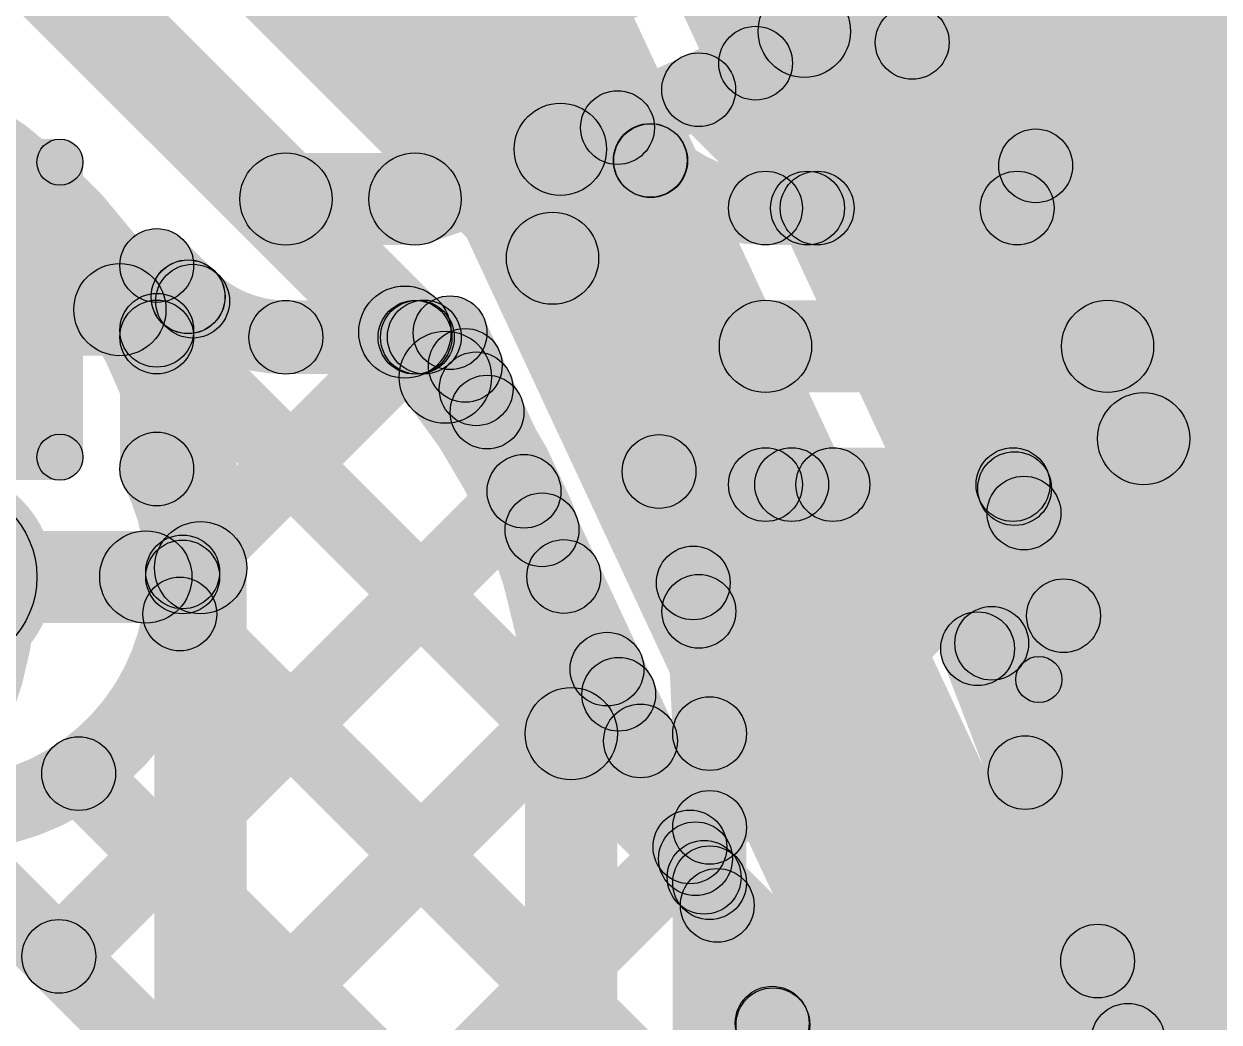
# Model space of a CAD drawing. Header units: millimetres. Extents: x -0.55 to 1.07, y -0.21 to 1.95.
# Drawn here: x 0.4296 to 0.5592, y 0.8837 to 0.992 of the extents above; entities that cross this region are included whole.
import ezdxf

# ---------------------------------------------------------------- set-up
doc = ezdxf.new("R2010")
doc.units = ezdxf.units.MM
doc.header["$MEASUREMENT"] = 0
for name, color, linetype in [('BottomLayer', 5, 'Continuous'), ('BottomOverlay', 54, 'Continuous'), ('BottomPaste', 16, 'Continuous'), ('BottomSolder', 6, 'Continuous'), ('TopLayer', 1, 'Continuous'), ('TopOverlay', 2, 'Continuous'), ('TopPaste', 8, 'Continuous'), ('TopSolder', 216, 'Continuous')]:
    doc.layers.add(name, color=color, linetype=linetype)

# ---------------------------------------------------------------- blocks, each defined once
blk = doc.blocks.new('S______B______13')
at = {"layer": 'TopLayer'}
for points in [[(-0.045, -0.0175), (-0.045, 0.0175), (-0.015, 0.0175), (-0.015, -0.0175)], [(0.015, -0.0175), (0.015, 0.0175), (0.045, 0.0175), (0.045, -0.0175)]]:
    blk.add_hatch(color=1, dxfattribs=at).paths.add_polyline_path(points)
at = {"layer": 'TopOverlay'}
h = blk.add_hatch(color=2, dxfattribs=at)
edge = h.paths.add_edge_path()
edge.add_arc((-0.05, 0.022), 0.0025, 0, 360)
h = blk.add_hatch(color=2, dxfattribs=at)
edge = h.paths.add_edge_path()
edge.add_arc((-0.05, 0.022), 0.0025, 0, 360)
for points in [[(-0.05, 0.0195), (-0.05, 0.0245), (0.05, 0.0245), (0.05, 0.0195)], [(-0.0525, 0.022), (-0.0475, 0.022), (-0.0475, -0.022), (-0.0525, -0.022)], [(0.0475, 0.022), (0.0525, 0.022), (0.0525, -0.022), (0.0475, -0.022)], [(-0.05, -0.0245), (-0.05, -0.0195), (0.05, -0.0195), (0.05, -0.0245)]]:
    blk.add_hatch(color=2, dxfattribs=at).paths.add_polyline_path(points)
h = blk.add_hatch(color=2, dxfattribs=at)
edge = h.paths.add_edge_path()
edge.add_arc((0.05, 0.022), 0.0025, 0, 360)
h = blk.add_hatch(color=2, dxfattribs=at)
edge = h.paths.add_edge_path()
edge.add_arc((0.05, 0.022), 0.0025, 0, 360)
h = blk.add_hatch(color=2, dxfattribs=at)
edge = h.paths.add_edge_path()
edge.add_arc((-0.05, -0.022), 0.0025, 0, 360)
h = blk.add_hatch(color=2, dxfattribs=at)
edge = h.paths.add_edge_path()
edge.add_arc((-0.05, -0.022), 0.0025, 0, 360)
h = blk.add_hatch(color=2, dxfattribs=at)
edge = h.paths.add_edge_path()
edge.add_arc((0.05, -0.022), 0.0025, 0, 360)
h = blk.add_hatch(color=2, dxfattribs=at)
edge = h.paths.add_edge_path()
edge.add_arc((0.05, -0.022), 0.0025, 0, 360)
at = {"layer": 'TopPaste'}
for points in [[(-0.045, -0.0175), (-0.045, 0.0175), (-0.015, 0.0175), (-0.015, -0.0175)], [(0.015, -0.0175), (0.015, 0.0175), (0.045, 0.0175), (0.045, -0.0175)]]:
    blk.add_hatch(color=8, dxfattribs=at).paths.add_polyline_path(points)
at = {"layer": 'TopSolder'}
for points in [[(-0.049, -0.0215), (-0.049, 0.0215), (-0.011, 0.0215), (-0.011, -0.0215)], [(0.011, -0.0215), (0.011, 0.0215), (0.049, 0.0215), (0.049, -0.0215)]]:
    blk.add_hatch(color=216, dxfattribs=at).paths.add_polyline_path(points)
at = {"layer": 'TopOverlay'}
for centre in [(-0.05, 0.022), (-0.05, 0.022), (0.05, 0.022), (0.05, 0.022), (-0.05, -0.022), (-0.05, -0.022), (0.05, -0.022), (0.05, -0.022)]:
    blk.add_circle(centre, 0.0025, dxfattribs=at)
blk = doc.blocks.new('48_SMD_M______B_15')
at = {"layer": 'BottomLayer'}
for points in [[(-0.1063, 0.1063), (0.1063, 0.1063), (0.1063, -0.1063), (-0.1063, -0.1063)], [(0.11929, 0.03642), (0.1378, 0.03642), (0.1378, 0.02264), (0.11929, 0.02264)], [(0.11929, 0.01673), (0.1378, 0.01673), (0.1378, 0.00295), (0.11929, 0.00295)], [(0.11929, -0.00295), (0.1378, -0.00295), (0.1378, -0.01673), (0.11929, -0.01673)], [(0.11929, -0.02264), (0.1378, -0.02264), (0.1378, -0.03642), (0.11929, -0.03642)], [(0.11929, -0.04232), (0.1378, -0.04232), (0.1378, -0.0561), (0.11929, -0.0561)], [(0.11929, -0.06201), (0.1378, -0.06201), (0.1378, -0.07579), (0.11929, -0.07579)], [(0.11929, -0.08169), (0.1378, -0.08169), (0.1378, -0.09547), (0.11929, -0.09547)]]:
    blk.add_hatch(color=5, dxfattribs=at).paths.add_polyline_path(points)
at = {"layer": 'BottomPaste'}
for points in [[(0.11929, 0.03642), (0.1378, 0.03642), (0.1378, 0.02264), (0.11929, 0.02264)], [(0.11929, 0.01673), (0.1378, 0.01673), (0.1378, 0.00295), (0.11929, 0.00295)], [(0.11929, -0.00295), (0.1378, -0.00295), (0.1378, -0.01673), (0.11929, -0.01673)], [(0.11929, -0.02264), (0.1378, -0.02264), (0.1378, -0.03642), (0.11929, -0.03642)], [(0.11929, -0.04232), (0.1378, -0.04232), (0.1378, -0.0561), (0.11929, -0.0561)], [(0.11929, -0.06201), (0.1378, -0.06201), (0.1378, -0.07579), (0.11929, -0.07579)], [(0.11929, -0.08169), (0.1378, -0.08169), (0.1378, -0.09547), (0.11929, -0.09547)]]:
    blk.add_hatch(color=16, dxfattribs=at).paths.add_polyline_path(points)
at = {"layer": 'BottomSolder'}
for points in [[(-0.1103, 0.1103), (0.1103, 0.1103), (0.1103, -0.1103), (-0.1103, -0.1103)], [(0.11529, 0.0601), (0.1418, 0.0601), (0.1418, 0.03832), (0.11529, 0.03832)], [(0.11529, 0.04042), (0.1418, 0.04042), (0.1418, 0.01864), (0.11529, 0.01864)], [(0.11529, 0.02073), (0.1418, 0.02073), (0.1418, -0.00105), (0.11529, -0.00105)], [(0.11529, 0.00105), (0.1418, 0.00105), (0.1418, -0.02073), (0.11529, -0.02073)], [(0.11529, -0.01864), (0.1418, -0.01864), (0.1418, -0.04042), (0.11529, -0.04042)], [(0.11529, -0.03832), (0.1418, -0.03832), (0.1418, -0.0601), (0.11529, -0.0601)], [(0.11529, -0.05801), (0.1418, -0.05801), (0.1418, -0.07979), (0.11529, -0.07979)], [(0.11529, -0.07769), (0.1418, -0.07769), (0.1418, -0.09947), (0.11529, -0.09947)]]:
    blk.add_hatch(color=6, dxfattribs=at).paths.add_polyline_path(points)
blk = doc.blocks.new('C__0402_B_72')
at = {"layer": 'BottomLayer'}
for points in [[(-0.0095, 0.0125), (-0.0095, -0.0125), (-0.0275, -0.0125), (-0.0275, 0.0125)], [(0.0275, 0.0125), (0.0275, -0.0125), (0.0095, -0.0125), (0.0095, 0.0125)]]:
    blk.add_hatch(color=5, dxfattribs=at).paths.add_polyline_path(points)
at = {"layer": 'BottomOverlay'}
h = blk.add_hatch(color=54, dxfattribs=at)
edge = h.paths.add_edge_path()
edge.add_arc((-0.031, 0.016), 0.0025, 0, 360)
h = blk.add_hatch(color=54, dxfattribs=at)
edge = h.paths.add_edge_path()
edge.add_arc((-0.031, 0.016), 0.0025, 0, 360)
for points in [[(-0.011, 0.0185), (-0.011, 0.0135), (-0.031, 0.0135), (-0.031, 0.0185)], [(0.031, 0.0185), (0.031, 0.0135), (0.011, 0.0135), (0.011, 0.0185)], [(-0.0335, 0.016), (-0.0285, 0.016), (-0.0285, -0.016), (-0.0335, -0.016)], [(0.0285, 0.016), (0.0335, 0.016), (0.0335, -0.016), (0.0285, -0.016)], [(-0.011, -0.0135), (-0.011, -0.0185), (-0.031, -0.0185), (-0.031, -0.0135)], [(0.031, -0.0135), (0.031, -0.0185), (0.011, -0.0185), (0.011, -0.0135)]]:
    blk.add_hatch(color=54, dxfattribs=at).paths.add_polyline_path(points)
h = blk.add_hatch(color=54, dxfattribs=at)
edge = h.paths.add_edge_path()
edge.add_arc((-0.011, 0.016), 0.0025, 0, 360)
h = blk.add_hatch(color=54, dxfattribs=at)
edge = h.paths.add_edge_path()
edge.add_arc((0.011, 0.016), 0.0025, 0, 360)
h = blk.add_hatch(color=54, dxfattribs=at)
edge = h.paths.add_edge_path()
edge.add_arc((0.031, 0.016), 0.0025, 0, 360)
h = blk.add_hatch(color=54, dxfattribs=at)
edge = h.paths.add_edge_path()
edge.add_arc((0.031, 0.016), 0.0025, 0, 360)
h = blk.add_hatch(color=54, dxfattribs=at)
edge = h.paths.add_edge_path()
edge.add_arc((-0.031, -0.016), 0.0025, 0, 360)
h = blk.add_hatch(color=54, dxfattribs=at)
edge = h.paths.add_edge_path()
edge.add_arc((-0.031, -0.016), 0.0025, 0, 360)
h = blk.add_hatch(color=54, dxfattribs=at)
edge = h.paths.add_edge_path()
edge.add_arc((-0.011, -0.016), 0.0025, 0, 360)
h = blk.add_hatch(color=54, dxfattribs=at)
edge = h.paths.add_edge_path()
edge.add_arc((0.011, -0.016), 0.0025, 0, 360)
h = blk.add_hatch(color=54, dxfattribs=at)
edge = h.paths.add_edge_path()
edge.add_arc((0.031, -0.016), 0.0025, 0, 360)
h = blk.add_hatch(color=54, dxfattribs=at)
edge = h.paths.add_edge_path()
edge.add_arc((0.031, -0.016), 0.0025, 0, 360)
at = {"layer": 'BottomPaste'}
for points in [[(-0.0095, 0.0125), (-0.0095, -0.0125), (-0.0275, -0.0125), (-0.0275, 0.0125)], [(0.0275, 0.0125), (0.0275, -0.0125), (0.0095, -0.0125), (0.0095, 0.0125)]]:
    blk.add_hatch(color=16, dxfattribs=at).paths.add_polyline_path(points)
at = {"layer": 'BottomSolder'}
for points in [[(-0.00714, 0.01486), (-0.00714, -0.01486), (-0.02986, -0.01486), (-0.02986, 0.01486)], [(0.02986, 0.01486), (0.02986, -0.01486), (0.00714, -0.01486), (0.00714, 0.01486)]]:
    blk.add_hatch(color=6, dxfattribs=at).paths.add_polyline_path(points)
at = {"layer": 'BottomOverlay'}
for centre in [(-0.031, 0.016), (-0.031, 0.016), (-0.011, 0.016), (0.011, 0.016), (0.031, 0.016), (0.031, 0.016), (-0.031, -0.016), (-0.031, -0.016), (-0.011, -0.016), (0.011, -0.016), (0.031, -0.016), (0.031, -0.016)]:
    blk.add_circle(centre, 0.0025, dxfattribs=at)

msp = doc.modelspace()

# ---------------------------------------------------------------- hatches: boundary and pattern name
at = {"layer": 'BottomLayer'}
for points in [[(0.41665, 1.00728), (0.42372, 1.01435), (0.46154, 0.97654), (0.45446, 0.96946)], [(0.47362, 0.96827), (0.47038, 0.97773), (0.48614, 0.98313), (0.48938, 0.97367)], [(0.458, 0.968), (0.458, 0.978), (0.472, 0.978), (0.472, 0.968)], [(0.44117, 0.96296), (0.44683, 0.96862), (0.45022, 0.96523), (0.44456, 0.95957)], [(0.421, 0.956), (0.421, 0.966), (0.44, 0.966), (0.44, 0.956)], [(0.448, 0.94371), (0.44, 0.94371), (0.44, 0.96579), (0.448, 0.96579)], [(0.44683, 0.9552), (0.44117, 0.96086), (0.44506, 0.96475), (0.45072, 0.95909)], [(0.44117, 0.95594), (0.44683, 0.96159), (0.50618, 0.90225), (0.50052, 0.89659)], [(0.458, 0.954), (0.458, 0.962), (0.472, 0.962), (0.472, 0.954)], [(0.44963, 0.92972), (0.44398, 0.93538), (0.46943, 0.96083), (0.47508, 0.95517)], [(0.47019, 0.95521), (0.47584, 0.96086), (0.48146, 0.95524), (0.47581, 0.94959)], [(0.47218, 0.9568), (0.47943, 0.96018), (0.48107, 0.95665), (0.47382, 0.95326)], [(0.47218, 0.9568), (0.47943, 0.96018), (0.48939, 0.9388), (0.48214, 0.93542)], [(0.47619, 0.9482), (0.48344, 0.95158), (0.48939, 0.9388), (0.48214, 0.93542)], [(0.4362, 0.88801), (0.43055, 0.89367), (0.48099, 0.94411), (0.48665, 0.93846)], [(0.48214, 0.93542), (0.48939, 0.9388), (0.49176, 0.93374), (0.48451, 0.93036)], [(0.421, 0.927), (0.421, 0.937), (0.44281, 0.937), (0.44281, 0.927)], [(0.48451, 0.93036), (0.49176, 0.93374), (0.49771, 0.92096), (0.49046, 0.91758)], [(0.48451, 0.93036), (0.49176, 0.93374), (0.50008, 0.9159), (0.49283, 0.91252)], [(0.44367, 0.92515), (0.44932, 0.93081), (0.51989, 0.86024), (0.51424, 0.85459)], [(0.45036, 0.87388), (0.4447, 0.87954), (0.48999, 0.92482), (0.49565, 0.91917)], [(0.49283, 0.91252), (0.50008, 0.9159), (0.50603, 0.90312), (0.49878, 0.89974)], [(0.49283, 0.91252), (0.50008, 0.9159), (0.50603, 0.90312), (0.49878, 0.89974)], [(0.4327, 0.90784), (0.43836, 0.91349), (0.49327, 0.85858), (0.48761, 0.85293)], [(0.415, 0.90356), (0.42066, 0.90921), (0.44902, 0.88085), (0.44336, 0.8752)], [(0.46667, 0.86191), (0.46102, 0.86757), (0.49898, 0.90554), (0.50464, 0.89988)], [(0.49878, 0.89974), (0.50603, 0.90312), (0.5084, 0.89806), (0.50114, 0.89468)], [(0.50114, 0.89468), (0.5084, 0.89806), (0.51435, 0.88528), (0.5071, 0.8819)], [(0.50114, 0.89468), (0.5084, 0.89806), (0.52267, 0.86744), (0.51542, 0.86406)], [(0.48713, 0.85408), (0.48148, 0.85974), (0.50798, 0.88625), (0.51364, 0.88059)]]:
    msp.add_hatch(color=5, dxfattribs=at).paths.add_polyline_path(points)
h = msp.add_hatch(color=5, dxfattribs=at)
edge = h.paths.add_edge_path()
edge.add_arc((0.48776, 0.9784), 0.005, 0, 360)
h = msp.add_hatch(color=5, dxfattribs=at)
edge = h.paths.add_edge_path()
edge.add_arc((0.458, 0.973), 0.005, 0, 360)
h = msp.add_hatch(color=5, dxfattribs=at)
edge = h.paths.add_edge_path()
edge.add_arc((0.458, 0.973), 0.005, 0, 360)
h = msp.add_hatch(color=5, dxfattribs=at)
edge = h.paths.add_edge_path()
edge.add_arc((0.472, 0.973), 0.005, 0, 360)
h = msp.add_hatch(color=5, dxfattribs=at)
edge = h.paths.add_edge_path()
edge.add_arc((0.472, 0.973), 0.005, 0, 360)
h = msp.add_hatch(color=5, dxfattribs=at)
edge = h.paths.add_edge_path()
edge.add_arc((0.444, 0.96579), 0.004, 0, 360)
h = msp.add_hatch(color=5, dxfattribs=at)
edge = h.paths.add_edge_path()
edge.add_arc((0.444, 0.96579), 0.004, 0, 360)
h = msp.add_hatch(color=5, dxfattribs=at)
edge = h.paths.add_edge_path()
edge.add_arc((0.44, 0.961), 0.005, 0, 360)
h = msp.add_hatch(color=5, dxfattribs=at)
edge = h.paths.add_edge_path()
edge.add_arc((0.44739, 0.9624), 0.004, 0, 360)
h = msp.add_hatch(color=5, dxfattribs=at)
edge = h.paths.add_edge_path()
edge.add_arc((0.44739, 0.96239), 0.004, 0, 360)
h = msp.add_hatch(color=5, dxfattribs=at)
edge = h.paths.add_edge_path()
edge.add_arc((0.4474, 0.96239), 0.004, 0, 360)
h = msp.add_hatch(color=5, dxfattribs=at)
edge = h.paths.add_edge_path()
edge.add_arc((0.44789, 0.96192), 0.004, 0, 360)
h = msp.add_hatch(color=5, dxfattribs=at)
edge = h.paths.add_edge_path()
edge.add_arc((0.444, 0.95876), 0.004, 0, 360)
h = msp.add_hatch(color=5, dxfattribs=at)
edge = h.paths.add_edge_path()
edge.add_arc((0.444, 0.95803), 0.004, 0, 360)
h = msp.add_hatch(color=5, dxfattribs=at)
edge = h.paths.add_edge_path()
edge.add_arc((0.458, 0.958), 0.004, 0, 360)
h = msp.add_hatch(color=5, dxfattribs=at)
edge = h.paths.add_edge_path()
edge.add_arc((0.458, 0.958), 0.004, 0, 360)
h = msp.add_hatch(color=5, dxfattribs=at)
edge = h.paths.add_edge_path()
edge.add_arc((0.458, 0.958), 0.004, 0, 360)
h = msp.add_hatch(color=5, dxfattribs=at)
edge = h.paths.add_edge_path()
edge.add_arc((0.472, 0.958), 0.004, 0, 360)
h = msp.add_hatch(color=5, dxfattribs=at)
edge = h.paths.add_edge_path()
edge.add_arc((0.472, 0.958), 0.004, 0, 360)
h = msp.add_hatch(color=5, dxfattribs=at)
edge = h.paths.add_edge_path()
edge.add_arc((0.472, 0.958), 0.004, 0, 360)
h = msp.add_hatch(color=5, dxfattribs=at)
edge = h.paths.add_edge_path()
edge.add_arc((0.47226, 0.958), 0.004, 0, 360)
h = msp.add_hatch(color=5, dxfattribs=at)
edge = h.paths.add_edge_path()
edge.add_arc((0.47301, 0.95803), 0.004, 0, 360)
h = msp.add_hatch(color=5, dxfattribs=at)
edge = h.paths.add_edge_path()
edge.add_arc((0.4758, 0.95849), 0.004, 0, 360)
h = msp.add_hatch(color=5, dxfattribs=at)
edge = h.paths.add_edge_path()
edge.add_arc((0.4758, 0.95849), 0.004, 0, 360)
h = msp.add_hatch(color=5, dxfattribs=at)
edge = h.paths.add_edge_path()
edge.add_arc((0.4758, 0.95849), 0.004, 0, 360)
h = msp.add_hatch(color=5, dxfattribs=at)
edge = h.paths.add_edge_path()
edge.add_arc((0.4758, 0.95849), 0.004, 0, 360)
h = msp.add_hatch(color=5, dxfattribs=at)
edge = h.paths.add_edge_path()
edge.add_arc((0.47745, 0.95495), 0.004, 0, 360)
h = msp.add_hatch(color=5, dxfattribs=at)
edge = h.paths.add_edge_path()
edge.add_arc((0.47863, 0.95241), 0.004, 0, 360)
h = msp.add_hatch(color=5, dxfattribs=at)
edge = h.paths.add_edge_path()
edge.add_arc((0.47981, 0.94989), 0.004, 0, 360)
h = msp.add_hatch(color=5, dxfattribs=at)
edge = h.paths.add_edge_path()
edge.add_arc((0.444, 0.94371), 0.004, 0, 360)
h = msp.add_hatch(color=5, dxfattribs=at)
edge = h.paths.add_edge_path()
edge.add_arc((0.444, 0.94371), 0.004, 0, 360)
h = msp.add_hatch(color=5, dxfattribs=at)
edge = h.paths.add_edge_path()
edge.add_arc((0.48382, 0.94129), 0.004, 0, 360)
h = msp.add_hatch(color=5, dxfattribs=at)
edge = h.paths.add_edge_path()
edge.add_arc((0.421, 0.932), 0.01181, 0, 360)
h = msp.add_hatch(color=5, dxfattribs=at)
edge = h.paths.add_edge_path()
edge.add_arc((0.48577, 0.93711), 0.004, 0, 360)
h = msp.add_hatch(color=5, dxfattribs=at)
edge = h.paths.add_edge_path()
edge.add_arc((0.48577, 0.93711), 0.004, 0, 360)
h = msp.add_hatch(color=5, dxfattribs=at)
edge = h.paths.add_edge_path()
edge.add_arc((0.48577, 0.93711), 0.004, 0, 360)
h = msp.add_hatch(color=5, dxfattribs=at)
edge = h.paths.add_edge_path()
edge.add_arc((0.44281, 0.932), 0.005, 0, 360)
h = msp.add_hatch(color=5, dxfattribs=at)
edge = h.paths.add_edge_path()
edge.add_arc((0.44681, 0.93255), 0.004, 0, 360)
h = msp.add_hatch(color=5, dxfattribs=at)
edge = h.paths.add_edge_path()
edge.add_arc((0.44681, 0.932), 0.004, 0, 360)
h = msp.add_hatch(color=5, dxfattribs=at)
edge = h.paths.add_edge_path()
edge.add_arc((0.44681, 0.932), 0.004, 0, 360)
h = msp.add_hatch(color=5, dxfattribs=at)
edge = h.paths.add_edge_path()
edge.add_arc((0.48813, 0.93205), 0.004, 0, 360)
h = msp.add_hatch(color=5, dxfattribs=at)
edge = h.paths.add_edge_path()
edge.add_arc((0.48813, 0.93205), 0.004, 0, 360)
h = msp.add_hatch(color=5, dxfattribs=at)
edge = h.paths.add_edge_path()
edge.add_arc((0.48813, 0.93205), 0.004, 0, 360)
h = msp.add_hatch(color=5, dxfattribs=at)
edge = h.paths.add_edge_path()
edge.add_arc((0.4465, 0.92798), 0.004, 0, 360)
h = msp.add_hatch(color=5, dxfattribs=at)
edge = h.paths.add_edge_path()
edge.add_arc((0.49282, 0.922), 0.004, 0, 360)
h = msp.add_hatch(color=5, dxfattribs=at)
edge = h.paths.add_edge_path()
edge.add_arc((0.49409, 0.91927), 0.004, 0, 360)
h = msp.add_hatch(color=5, dxfattribs=at)
edge = h.paths.add_edge_path()
edge.add_arc((0.49645, 0.91421), 0.004, 0, 360)
h = msp.add_hatch(color=5, dxfattribs=at)
edge = h.paths.add_edge_path()
edge.add_arc((0.49645, 0.91421), 0.004, 0, 360)
h = msp.add_hatch(color=5, dxfattribs=at)
edge = h.paths.add_edge_path()
edge.add_arc((0.49645, 0.91421), 0.004, 0, 360)
h = msp.add_hatch(color=5, dxfattribs=at)
edge = h.paths.add_edge_path()
edge.add_arc((0.43553, 0.91067), 0.004, 0, 360)
h = msp.add_hatch(color=5, dxfattribs=at)
edge = h.paths.add_edge_path()
edge.add_arc((0.50181, 0.90271), 0.004, 0, 360)
h = msp.add_hatch(color=5, dxfattribs=at)
edge = h.paths.add_edge_path()
edge.add_arc((0.50241, 0.90143), 0.004, 0, 360)
h = msp.add_hatch(color=5, dxfattribs=at)
edge = h.paths.add_edge_path()
edge.add_arc((0.50241, 0.90143), 0.004, 0, 360)
h = msp.add_hatch(color=5, dxfattribs=at)
edge = h.paths.add_edge_path()
edge.add_arc((0.50241, 0.90143), 0.004, 0, 360)
h = msp.add_hatch(color=5, dxfattribs=at)
edge = h.paths.add_edge_path()
edge.add_arc((0.50335, 0.89942), 0.004, 0, 360)
h = msp.add_hatch(color=5, dxfattribs=at)
edge = h.paths.add_edge_path()
edge.add_arc((0.50477, 0.89637), 0.004, 0, 360)
h = msp.add_hatch(color=5, dxfattribs=at)
edge = h.paths.add_edge_path()
edge.add_arc((0.50477, 0.89637), 0.004, 0, 360)
h = msp.add_hatch(color=5, dxfattribs=at)
edge = h.paths.add_edge_path()
edge.add_arc((0.50477, 0.89637), 0.004, 0, 360)
h = msp.add_hatch(color=5, dxfattribs=at)
edge = h.paths.add_edge_path()
edge.add_arc((0.43338, 0.89084), 0.004, 0, 360)
h = msp.add_hatch(color=5, dxfattribs=at)
edge = h.paths.add_edge_path()
edge.add_arc((0.51073, 0.88359), 0.004, 0, 360)
h = msp.add_hatch(color=5, dxfattribs=at)
edge = h.paths.add_edge_path()
edge.add_arc((0.51081, 0.88342), 0.004, 0, 360)
at = {"layer": 'TopLayer'}
for points in [[(0.16296, 1.28346), (0.17003, 1.29054), (0.49045, 0.97012), (0.48338, 0.96305)], [(0.54095, 0.97041), (0.53363, 0.97363), (0.56656, 1.04872), (0.57389, 1.0455)], [(0.55167, 0.95501), (0.54251, 0.95903), (0.58066, 1.04601), (0.58982, 1.04199)], [(0.39092, 1.03146), (0.39799, 1.03854), (0.47443, 0.96209), (0.46736, 0.95502)], [(0.49191, 0.99084), (0.53531, 1.01107), (0.5227, 1.03812), (0.4793, 1.01788)], [(0.51739, 0.96919), (0.51173, 0.97485), (0.55222, 1.01534), (0.55788, 1.00968)], [(0.51921, 0.99119), (0.50921, 0.99119), (0.50921, 1.013), (0.51921, 1.013)], [(0.52308, 0.98716), (0.52874, 0.99282), (0.54213, 0.97943), (0.53647, 0.97377)], [(0.49565, 0.97713), (0.49227, 0.98438), (0.50724, 0.99136), (0.51062, 0.98411)], [(0.49993, 0.98203), (0.50559, 0.98769), (0.51843, 0.97485), (0.51277, 0.96919)], [(0.49113, 0.97793), (0.49678, 0.98358), (0.50034, 0.98002), (0.49469, 0.97437)], [(0.51, 0.96802), (0.51, 0.97602), (0.53729, 0.97602), (0.53729, 0.96802)], [(0.51, 0.95202), (0.51, 0.96202), (0.54709, 0.96202), (0.54709, 0.95202)], [(0.54243, 0.9552), (0.55175, 0.95884), (0.55566, 0.94882), (0.54634, 0.94518)], [(0.54633, 0.9452), (0.55567, 0.9488), (0.57087, 0.90929), (0.56153, 0.9057)], [(0.505, 0.92852), (0.49934, 0.93418), (0.51001, 0.94485), (0.51567, 0.93919)], [(0.51, 0.93802), (0.51, 0.94602), (0.53684, 0.94602), (0.53684, 0.93802)], [(0.51448, 0.93919), (0.52014, 0.94485), (0.53736, 0.92763), (0.5317, 0.92197)], [(0.53328, 0.94015), (0.54074, 0.94303), (0.54605, 0.92922), (0.53859, 0.92635)], [(0.50677, 0.902), (0.50111, 0.90766), (0.53521, 0.94176), (0.54086, 0.9361)], [(0.45375, 0.78585), (0.44375, 0.78585), (0.44375, 0.933), (0.45375, 0.933)], [(0.49995, 0.92544), (0.50561, 0.9311), (0.55214, 0.88457), (0.54648, 0.87891)], [(0.53444, 0.92048), (0.53157, 0.92795), (0.54089, 0.93152), (0.54375, 0.92405)], [(0.52927, 0.92278), (0.53674, 0.92565), (0.55645, 0.8743), (0.54898, 0.87143)], [(0.49394, 0.78406), (0.48394, 0.78406), (0.48394, 0.915), (0.49394, 0.915)], [(0.50794, 0.78406), (0.49994, 0.78406), (0.49994, 0.915), (0.50794, 0.915)], [(0.50677, 0.87372), (0.50111, 0.87938), (0.53533, 0.9136), (0.54099, 0.90794)], [(0.50111, 0.896), (0.50677, 0.90165), (0.54073, 0.86769), (0.53507, 0.86203)], [(0.50677, 0.84544), (0.50111, 0.85109), (0.54318, 0.89316), (0.54884, 0.88751)]]:
    msp.add_hatch(color=1, dxfattribs=at).paths.add_polyline_path(points)
h = msp.add_hatch(color=1, dxfattribs=at)
edge = h.paths.add_edge_path()
edge.add_arc((0.51421, 0.99119), 0.005, 0, 360)
h = msp.add_hatch(color=1, dxfattribs=at)
edge = h.paths.add_edge_path()
edge.add_arc((0.52591, 0.98999), 0.004, 0, 360)
h = msp.add_hatch(color=1, dxfattribs=at)
edge = h.paths.add_edge_path()
edge.add_arc((0.50893, 0.98774), 0.004, 0, 360)
h = msp.add_hatch(color=1, dxfattribs=at)
edge = h.paths.add_edge_path()
edge.add_arc((0.50893, 0.98774), 0.004, 0, 360)
h = msp.add_hatch(color=1, dxfattribs=at)
edge = h.paths.add_edge_path()
edge.add_arc((0.50276, 0.98486), 0.004, 0, 360)
h = msp.add_hatch(color=1, dxfattribs=at)
edge = h.paths.add_edge_path()
edge.add_arc((0.49396, 0.98075), 0.004, 0, 360)
h = msp.add_hatch(color=1, dxfattribs=at)
edge = h.paths.add_edge_path()
edge.add_arc((0.49396, 0.98075), 0.004, 0, 360)
h = msp.add_hatch(color=1, dxfattribs=at)
edge = h.paths.add_edge_path()
edge.add_arc((0.49751, 0.97719), 0.004, 0, 360)
h = msp.add_hatch(color=1, dxfattribs=at)
edge = h.paths.add_edge_path()
edge.add_arc((0.49755, 0.97716), 0.004, 0, 360)
h = msp.add_hatch(color=1, dxfattribs=at)
edge = h.paths.add_edge_path()
edge.add_arc((0.5393, 0.9766), 0.004, 0, 360)
h = msp.add_hatch(color=1, dxfattribs=at)
edge = h.paths.add_edge_path()
edge.add_arc((0.51, 0.97202), 0.004, 0, 360)
h = msp.add_hatch(color=1, dxfattribs=at)
edge = h.paths.add_edge_path()
edge.add_arc((0.51, 0.97202), 0.004, 0, 360)
h = msp.add_hatch(color=1, dxfattribs=at)
edge = h.paths.add_edge_path()
edge.add_arc((0.51456, 0.97202), 0.004, 0, 360)
h = msp.add_hatch(color=1, dxfattribs=at)
edge = h.paths.add_edge_path()
edge.add_arc((0.5156, 0.97202), 0.004, 0, 360)
h = msp.add_hatch(color=1, dxfattribs=at)
edge = h.paths.add_edge_path()
edge.add_arc((0.53729, 0.97202), 0.004, 0, 360)
h = msp.add_hatch(color=1, dxfattribs=at)
edge = h.paths.add_edge_path()
edge.add_arc((0.53729, 0.97202), 0.004, 0, 360)
h = msp.add_hatch(color=1, dxfattribs=at)
edge = h.paths.add_edge_path()
edge.add_arc((0.48691, 0.96658), 0.005, 0, 360)
h = msp.add_hatch(color=1, dxfattribs=at)
edge = h.paths.add_edge_path()
edge.add_arc((0.48691, 0.96658), 0.005, 0, 360)
h = msp.add_hatch(color=1, dxfattribs=at)
edge = h.paths.add_edge_path()
edge.add_arc((0.4709, 0.95856), 0.005, 0, 360)
h = msp.add_hatch(color=1, dxfattribs=at)
edge = h.paths.add_edge_path()
edge.add_arc((0.4709, 0.95856), 0.005, 0, 360)
h = msp.add_hatch(color=1, dxfattribs=at)
edge = h.paths.add_edge_path()
edge.add_arc((0.51, 0.95702), 0.005, 0, 360)
h = msp.add_hatch(color=1, dxfattribs=at)
edge = h.paths.add_edge_path()
edge.add_arc((0.51, 0.95702), 0.005, 0, 360)
h = msp.add_hatch(color=1, dxfattribs=at)
edge = h.paths.add_edge_path()
edge.add_arc((0.54709, 0.95702), 0.005, 0, 360)
h = msp.add_hatch(color=1, dxfattribs=at)
edge = h.paths.add_edge_path()
edge.add_arc((0.54709, 0.95702), 0.005, 0, 360)
h = msp.add_hatch(color=1, dxfattribs=at)
edge = h.paths.add_edge_path()
edge.add_arc((0.54709, 0.95702), 0.005, 0, 360)
h = msp.add_hatch(color=1, dxfattribs=at)
edge = h.paths.add_edge_path()
edge.add_arc((0.47529, 0.95367), 0.005, 0, 360)
h = msp.add_hatch(color=1, dxfattribs=at)
edge = h.paths.add_edge_path()
edge.add_arc((0.47529, 0.95367), 0.005, 0, 360)
h = msp.add_hatch(color=1, dxfattribs=at)
edge = h.paths.add_edge_path()
edge.add_arc((0.551, 0.947), 0.005, 0, 360)
h = msp.add_hatch(color=1, dxfattribs=at)
edge = h.paths.add_edge_path()
edge.add_arc((0.551, 0.947), 0.005, 0, 360)
h = msp.add_hatch(color=1, dxfattribs=at)
edge = h.paths.add_edge_path()
edge.add_arc((0.49846, 0.94344), 0.004, 0, 360)
h = msp.add_hatch(color=1, dxfattribs=at)
edge = h.paths.add_edge_path()
edge.add_arc((0.49846, 0.94344), 0.004, 0, 360)
h = msp.add_hatch(color=1, dxfattribs=at)
edge = h.paths.add_edge_path()
edge.add_arc((0.51, 0.94202), 0.004, 0, 360)
h = msp.add_hatch(color=1, dxfattribs=at)
edge = h.paths.add_edge_path()
edge.add_arc((0.51, 0.94202), 0.004, 0, 360)
h = msp.add_hatch(color=1, dxfattribs=at)
edge = h.paths.add_edge_path()
edge.add_arc((0.51284, 0.94202), 0.004, 0, 360)
h = msp.add_hatch(color=1, dxfattribs=at)
edge = h.paths.add_edge_path()
edge.add_arc((0.51731, 0.94202), 0.004, 0, 360)
h = msp.add_hatch(color=1, dxfattribs=at)
edge = h.paths.add_edge_path()
edge.add_arc((0.53684, 0.94202), 0.004, 0, 360)
h = msp.add_hatch(color=1, dxfattribs=at)
edge = h.paths.add_edge_path()
edge.add_arc((0.53701, 0.94159), 0.004, 0, 360)
h = msp.add_hatch(color=1, dxfattribs=at)
edge = h.paths.add_edge_path()
edge.add_arc((0.421, 0.932), 0.01181, 0, 360)
h = msp.add_hatch(color=1, dxfattribs=at)
edge = h.paths.add_edge_path()
edge.add_arc((0.53803, 0.93893), 0.004, 0, 360)
h = msp.add_hatch(color=1, dxfattribs=at)
edge = h.paths.add_edge_path()
edge.add_arc((0.421, 0.932), 0.01, 0, 360)
h = msp.add_hatch(color=1, dxfattribs=at)
edge = h.paths.add_edge_path()
edge.add_arc((0.44875, 0.933), 0.005, 0, 360)
h = msp.add_hatch(color=1, dxfattribs=at)
edge = h.paths.add_edge_path()
edge.add_arc((0.44875, 0.933), 0.005, 0, 360)
h = msp.add_hatch(color=1, dxfattribs=at)
edge = h.paths.add_edge_path()
edge.add_arc((0.50217, 0.93135), 0.004, 0, 360)
h = msp.add_hatch(color=1, dxfattribs=at)
edge = h.paths.add_edge_path()
edge.add_arc((0.50278, 0.92827), 0.004, 0, 360)
h = msp.add_hatch(color=1, dxfattribs=at)
edge = h.paths.add_edge_path()
edge.add_arc((0.54232, 0.92779), 0.004, 0, 360)
h = msp.add_hatch(color=1, dxfattribs=at)
edge = h.paths.add_edge_path()
edge.add_arc((0.54232, 0.92779), 0.004, 0, 360)
h = msp.add_hatch(color=1, dxfattribs=at)
edge = h.paths.add_edge_path()
edge.add_arc((0.533, 0.92421), 0.004, 0, 360)
h = msp.add_hatch(color=1, dxfattribs=at)
edge = h.paths.add_edge_path()
edge.add_arc((0.533, 0.92421), 0.004, 0, 360)
h = msp.add_hatch(color=1, dxfattribs=at)
edge = h.paths.add_edge_path()
edge.add_arc((0.53453, 0.9248), 0.004, 0, 360)
h = msp.add_hatch(color=1, dxfattribs=at)
edge = h.paths.add_edge_path()
edge.add_arc((0.48894, 0.915), 0.005, 0, 360)
h = msp.add_hatch(color=1, dxfattribs=at)
edge = h.paths.add_edge_path()
edge.add_arc((0.48894, 0.915), 0.005, 0, 360)
h = msp.add_hatch(color=1, dxfattribs=at)
edge = h.paths.add_edge_path()
edge.add_arc((0.50394, 0.915), 0.004, 0, 360)
h = msp.add_hatch(color=1, dxfattribs=at)
edge = h.paths.add_edge_path()
edge.add_arc((0.50394, 0.915), 0.004, 0, 360)
h = msp.add_hatch(color=1, dxfattribs=at)
edge = h.paths.add_edge_path()
edge.add_arc((0.53816, 0.91077), 0.004, 0, 360)
h = msp.add_hatch(color=1, dxfattribs=at)
edge = h.paths.add_edge_path()
edge.add_arc((0.50394, 0.90483), 0.004, 0, 360)
h = msp.add_hatch(color=1, dxfattribs=at)
edge = h.paths.add_edge_path()
edge.add_arc((0.50394, 0.89883), 0.004, 0, 360)
h = msp.add_hatch(color=1, dxfattribs=at)
edge = h.paths.add_edge_path()
edge.add_arc((0.54601, 0.89033), 0.004, 0, 360)
h = msp.add_hatch(color=1, dxfattribs=at)
edge = h.paths.add_edge_path()
edge.add_arc((0.54931, 0.88174), 0.004, 0, 360)

# ---------------------------------------------------------------- linework, layer by layer
at = {"layer": 'BottomLayer', "const_width": 0.008}
for points in [[(0.458, 0.958, -0.198912), (0.44739, 0.96239)], [(0.458, 0.958, -0.198764), (0.4474, 0.96239)], [(0.4758, 0.95849, -0.064132), (0.472, 0.958)], [(0.4758, 0.95849, -0.064132), (0.472, 0.958)], [(0.444, 0.94371, -0.11831), (0.44681, 0.932)], [(0.44681, 0.932, -0.45077), (0.41783, 0.90638)]]:
    msp.add_lwpolyline(points, format="xyb", dxfattribs=at)
at = {"layer": 'BottomLayer'}
for centre, radius in [((0.48776, 0.9784), 0.005), ((0.458, 0.973), 0.005), ((0.458, 0.973), 0.005), ((0.472, 0.973), 0.005), ((0.472, 0.973), 0.005), ((0.444, 0.96579), 0.004), ((0.444, 0.96579), 0.004), ((0.44, 0.961), 0.005), ((0.44739, 0.9624), 0.004), ((0.44739, 0.96239), 0.004), ((0.4474, 0.96239), 0.004), ((0.44789, 0.96192), 0.004), ((0.444, 0.95876), 0.004), ((0.444, 0.95803), 0.004), ((0.458, 0.958), 0.004), ((0.458, 0.958), 0.004), ((0.458, 0.958), 0.004), ((0.472, 0.958), 0.004), ((0.472, 0.958), 0.004), ((0.472, 0.958), 0.004), ((0.47226, 0.958), 0.004), ((0.47301, 0.95803), 0.004), ((0.4758, 0.95849), 0.004), ((0.4758, 0.95849), 0.004), ((0.4758, 0.95849), 0.004), ((0.4758, 0.95849), 0.004), ((0.47745, 0.95495), 0.004), ((0.47863, 0.95241), 0.004), ((0.47981, 0.94989), 0.004), ((0.444, 0.94371), 0.004), ((0.444, 0.94371), 0.004), ((0.48382, 0.94129), 0.004), ((0.48577, 0.93711), 0.004), ((0.48577, 0.93711), 0.004), ((0.48577, 0.93711), 0.004), ((0.44281, 0.932), 0.005), ((0.44681, 0.93255), 0.004), ((0.44681, 0.932), 0.004), ((0.44681, 0.932), 0.004), ((0.48813, 0.93205), 0.004), ((0.48813, 0.93205), 0.004), ((0.48813, 0.93205), 0.004), ((0.4465, 0.92798), 0.004), ((0.49282, 0.922), 0.004), ((0.49409, 0.91927), 0.004), ((0.49645, 0.91421), 0.004), ((0.49645, 0.91421), 0.004), ((0.49645, 0.91421), 0.004), ((0.43553, 0.91067), 0.004), ((0.50181, 0.90271), 0.004), ((0.50241, 0.90143), 0.004), ((0.50241, 0.90143), 0.004), ((0.50241, 0.90143), 0.004), ((0.50335, 0.89942), 0.004), ((0.50477, 0.89637), 0.004), ((0.50477, 0.89637), 0.004), ((0.50477, 0.89637), 0.004), ((0.43338, 0.89084), 0.004), ((0.51073, 0.88359), 0.004), ((0.51081, 0.88342), 0.004)]:
    msp.add_circle(centre, radius, dxfattribs=at)
at = {"layer": 'TopLayer'}
for points, const_width in [([(0.53696, 1.00081, -0.332809), (0.50893, 0.98774)], 0.008), ([(0.39375, 0.988, -0.414214), (0.44875, 0.933)], 0.01), ([(0.51, 0.97202, -0.198319), (0.49755, 0.97716)], 0.008), ([(0.51, 0.95702, -0.198912), (0.48691, 0.96658)], 0.01), ([(0.4709, 0.95856, -0.026708), (0.47529, 0.95367)], 0.01), ([(0.47529, 0.95367, -0.171295), (0.48894, 0.915)], 0.01), ([(0.51, 0.94202, -0.061207), (0.49846, 0.94344)], 0.008), ([(0.49846, 0.94344, -0.095372), (0.50394, 0.915)], 0.008), ([(0.421, 0.932, -0.414214), (0.38801, 0.89901)], 0.02)]:
    msp.add_lwpolyline(points, format="xyb", dxfattribs=dict(at, const_width=const_width))
for centre, radius in [((0.51421, 0.99119), 0.005), ((0.52591, 0.98999), 0.004), ((0.50893, 0.98774), 0.004), ((0.50893, 0.98774), 0.004), ((0.50276, 0.98486), 0.004), ((0.49396, 0.98075), 0.004), ((0.49396, 0.98075), 0.004), ((0.49751, 0.97719), 0.004), ((0.49755, 0.97716), 0.004), ((0.5393, 0.9766), 0.004), ((0.51, 0.97202), 0.004), ((0.51, 0.97202), 0.004), ((0.51456, 0.97202), 0.004), ((0.5156, 0.97202), 0.004), ((0.53729, 0.97202), 0.004), ((0.53729, 0.97202), 0.004), ((0.48691, 0.96658), 0.005), ((0.48691, 0.96658), 0.005), ((0.4709, 0.95856), 0.005), ((0.4709, 0.95856), 0.005), ((0.51, 0.95702), 0.005), ((0.51, 0.95702), 0.005), ((0.54709, 0.95702), 0.005), ((0.54709, 0.95702), 0.005), ((0.54709, 0.95702), 0.005), ((0.47529, 0.95367), 0.005), ((0.47529, 0.95367), 0.005), ((0.551, 0.947), 0.005), ((0.551, 0.947), 0.005), ((0.49846, 0.94344), 0.004), ((0.49846, 0.94344), 0.004), ((0.51, 0.94202), 0.004), ((0.51, 0.94202), 0.004), ((0.51284, 0.94202), 0.004), ((0.51731, 0.94202), 0.004), ((0.53684, 0.94202), 0.004), ((0.53701, 0.94159), 0.004), ((0.53803, 0.93893), 0.004), ((0.421, 0.932), 0.01), ((0.44875, 0.933), 0.005), ((0.44875, 0.933), 0.005), ((0.50217, 0.93135), 0.004), ((0.50278, 0.92827), 0.004), ((0.54232, 0.92779), 0.004), ((0.54232, 0.92779), 0.004), ((0.533, 0.92421), 0.004), ((0.533, 0.92421), 0.004), ((0.53453, 0.9248), 0.004), ((0.48894, 0.915), 0.005), ((0.48894, 0.915), 0.005), ((0.50394, 0.915), 0.004), ((0.50394, 0.915), 0.004), ((0.53816, 0.91077), 0.004), ((0.50394, 0.90483), 0.004), ((0.50394, 0.89883), 0.004), ((0.54601, 0.89033), 0.004), ((0.54931, 0.88174), 0.004)]:
    msp.add_circle(centre, radius, dxfattribs=at)

# ---------------------------------------------------------------- block references
for name, p, rotation in [('48_SMD_M______B_15', (0.63338, 0.97028), 205), ('C__0402_B_72', (0.4025, 0.961), 180), ('S______B______13', (0.59421, 0.91825), 21)]:
    msp.add_blockref(name, p, dxfattribs=dict(rotation=rotation))

doc.saveas('drawing.dxf')
